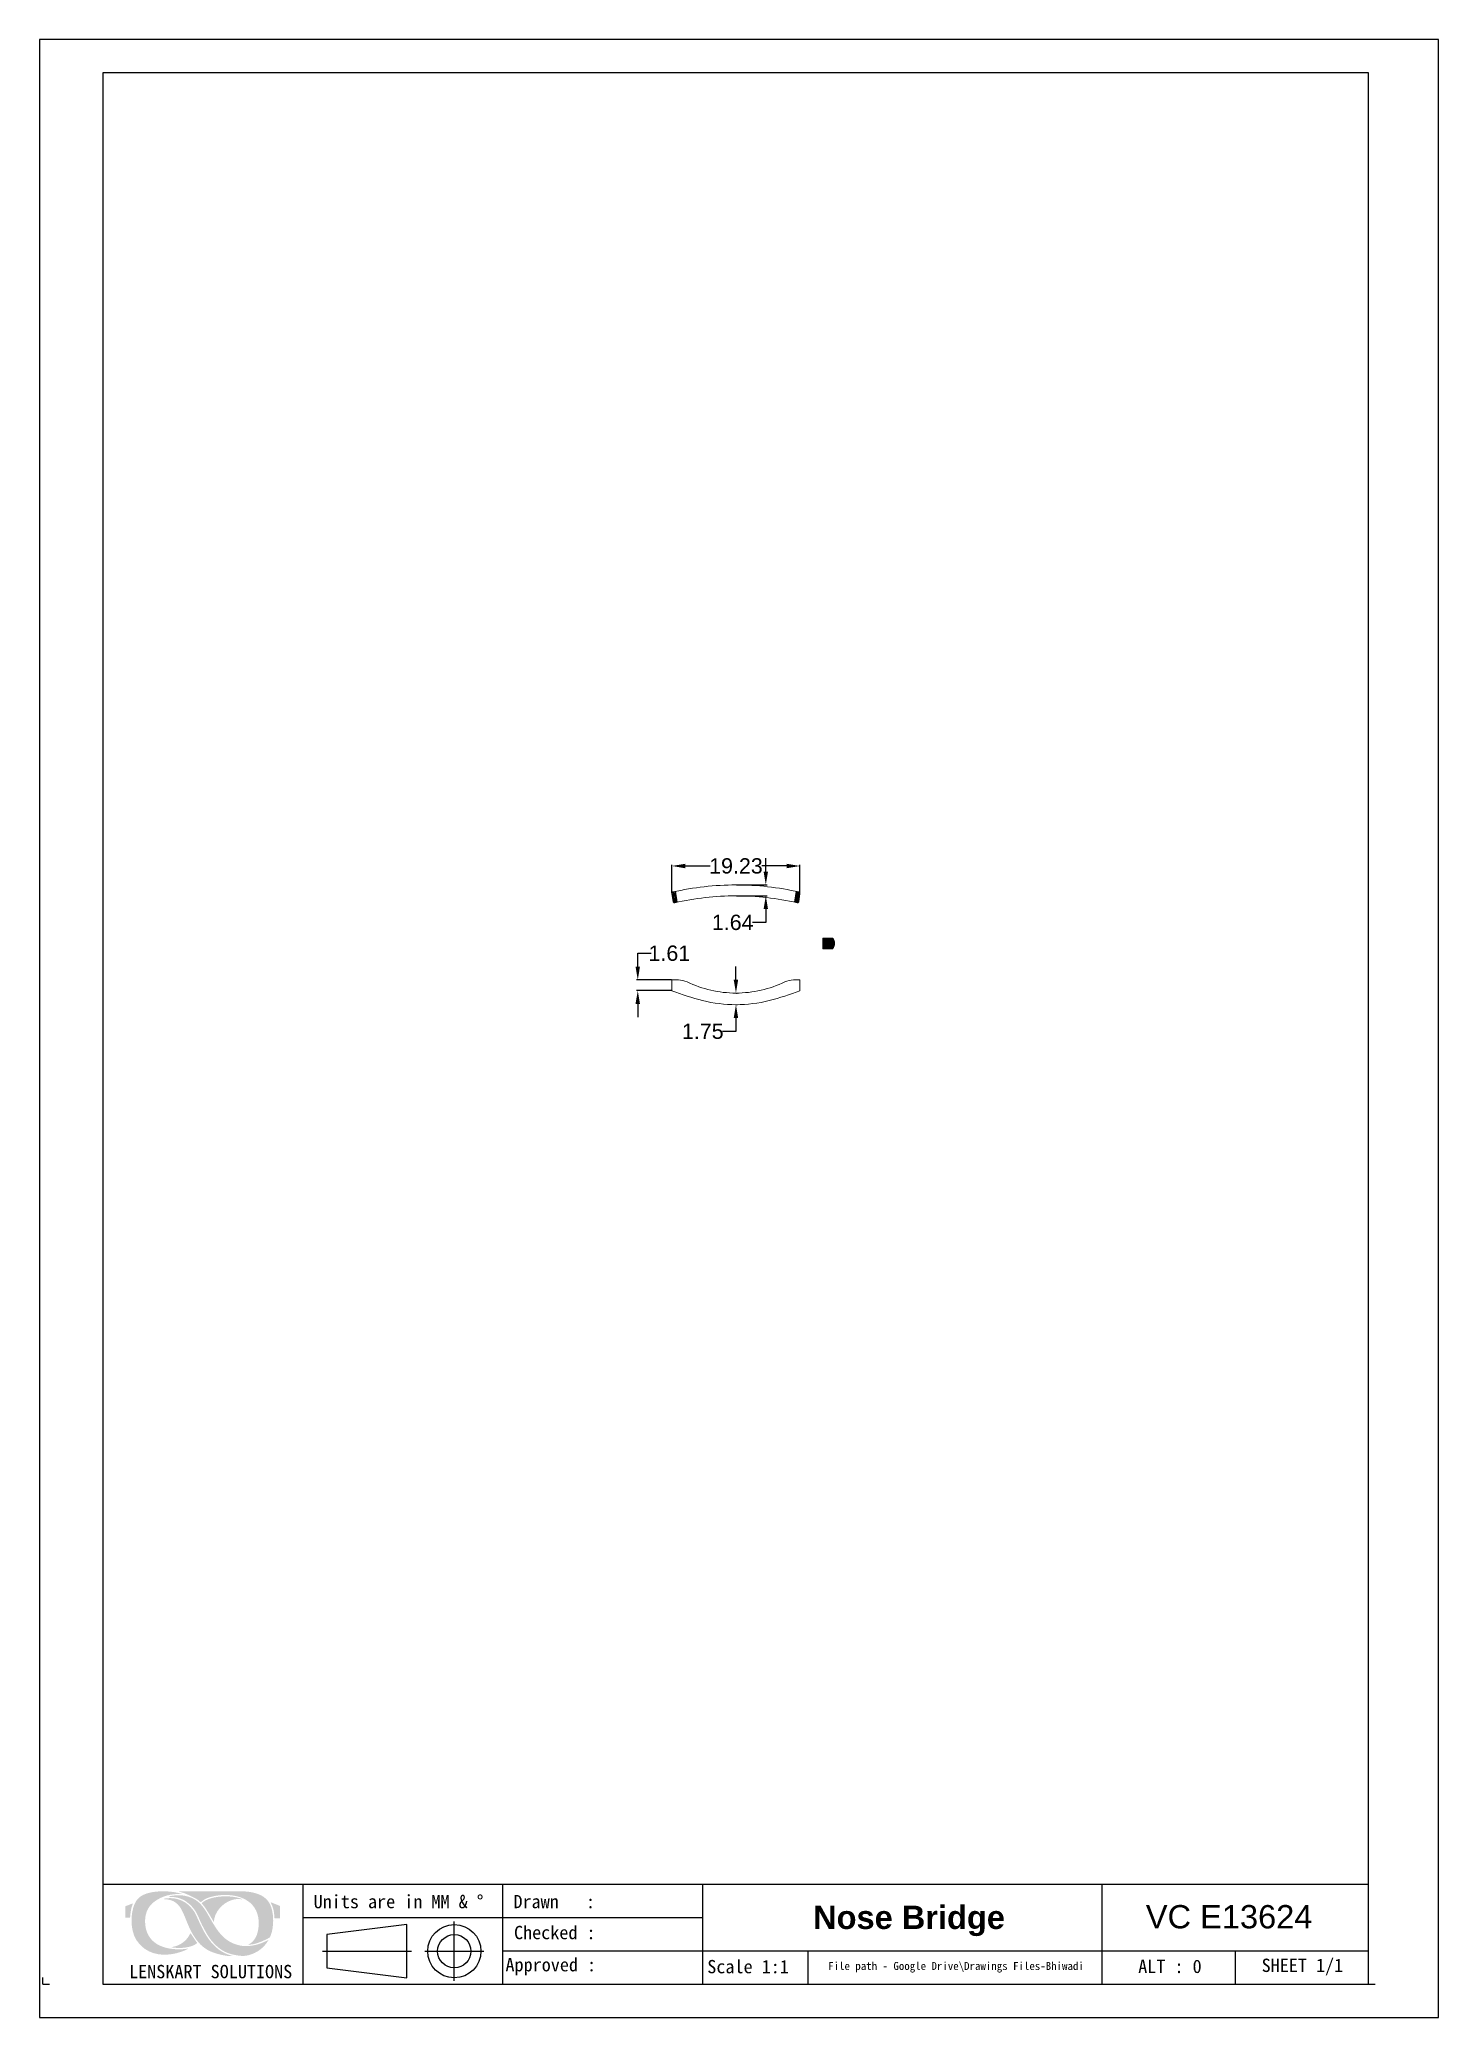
# Model space of a CAD drawing. Header units: millimetres. Extents: x 2034 to 2244, y 1169 to 1466.
import ezdxf

# ---------------------------------------------------------------- set-up
doc = ezdxf.new("R2010")
doc.units = ezdxf.units.MM
doc.layers.add('2', color=1, linetype='Continuous')
doc.layers.add('图框-线条', color=7, linetype='Continuous')
doc.layers.add('绘图层', color=7, linetype='Continuous', lineweight=15)
doc.styles.get("Standard").update_dxf_attribs({"font": 'arial.ttf'})
doc.styles.add('宋体', font='SimSun.ttf')
doc.dimstyles.new('Standard$0', dxfattribs={"dimtxt": 2.3, "dimasz": 2, "dimexe": 1, "dimexo": 1, "dimgap": 1, "dimtad": 0, "dimtih": 1, "dimtoh": 1, "dimdec": 1, "dimzin": 0, "dimdsep": 46, "dimtxsty": 'Standard', "dimcen": 0, "dimclrd": 4, "dimclre": 4, "dimclrt": 4, "dimadec": 1, "dimazin": 0, "dimtfac": 1, "dimtdec": 1, "dimtofl": 0, "dimtmove": 0, "dimatfit": 0, "dimfxl": 1, "dimtolj": 1, "dimtzin": 0, "dimarcsym": 0})

# ---------------------------------------------------------------- blocks, each defined once
blk = doc.blocks.new('*D6')
at = {"color": 0, "lineweight": -2, "transparency": 16777216}
for p, q in [((2128.91, 1338.32), (2128.91, 1342.54)), ((2148.14, 1338.32), (2148.14, 1342.54)), ((2130.91, 1342.36), (2134.67, 1342.36)), ((2146.14, 1342.36), (2142.39, 1342.36))]:
    blk.add_line(p, q, dxfattribs=at)
at = {"color": 0, "transparency": 16777216}
for points in [[(2130.91, 1342.69), (2130.91, 1342.02), (2128.91, 1342.36)], [(2146.14, 1342.69), (2146.14, 1342.02), (2148.14, 1342.36)]]:
    blk.add_solid(points, dxfattribs=at)
at = {"layer": 'Defpoints', "color": 0, "transparency": 16777216}
for p in [(2148.14, 1342.36), (2128.91, 1338.26), (2148.14, 1338.26)]:
    blk.add_point(p, dxfattribs=at)
at = {"color": 0, "lineweight": 9, "transparency": 16777216, "insert": (2138.53, 1342.36), "char_height": 2.3, "attachment_point": 5}
blk.add_mtext('\\A1;19.23', dxfattribs=at)
blk = doc.blocks.new('*D7')
at = {"color": 0, "lineweight": -2, "transparency": 16777216}
for p, q in [((2143.01, 1341.52), (2143.01, 1343.52)), ((2138.59, 1339.52), (2143.19, 1339.52)), ((2138.59, 1337.88), (2143.19, 1337.88)), ((2143.01, 1333.88), (2141.01, 1333.88)), ((2143.01, 1335.88), (2143.01, 1333.88))]:
    blk.add_line(p, q, dxfattribs=at)
at = {"color": 0, "transparency": 16777216}
for points in [[(2142.68, 1341.52), (2143.34, 1341.52), (2143.01, 1339.52)], [(2142.68, 1335.88), (2143.34, 1335.88), (2143.01, 1337.88)]]:
    blk.add_solid(points, dxfattribs=at)
at = {"layer": 'Defpoints', "color": 0, "transparency": 16777216}
for p in [(2138.53, 1339.52), (2138.53, 1337.88), (2143.01, 1337.88)]:
    blk.add_point(p, dxfattribs=at)
at = {"color": 0, "lineweight": 9, "transparency": 16777216, "insert": (2138.04, 1333.88), "char_height": 2.3, "attachment_point": 5}
blk.add_mtext('\\A1;1.64', dxfattribs=at)
blk = doc.blocks.new('*D8')
at = {"color": 0, "lineweight": -2, "transparency": 16777216}
for p, q in [((2123.79, 1327.25), (2123.79, 1329.25)), ((2123.79, 1329.25), (2125.79, 1329.25)), ((2128.85, 1325.25), (2123.61, 1325.25)), ((2128.85, 1323.64), (2123.61, 1323.64)), ((2123.79, 1321.64), (2123.79, 1319.64))]:
    blk.add_line(p, q, dxfattribs=at)
at = {"color": 0, "transparency": 16777216}
for points in [[(2123.45, 1327.25), (2124.12, 1327.25), (2123.79, 1325.25)], [(2123.45, 1321.64), (2124.12, 1321.64), (2123.79, 1323.64)]]:
    blk.add_solid(points, dxfattribs=at)
at = {"layer": 'Defpoints', "color": 0, "transparency": 16777216}
for p in [(2123.79, 1325.25), (2128.91, 1325.25), (2128.91, 1323.64)]:
    blk.add_point(p, dxfattribs=at)
at = {"color": 0, "lineweight": 9, "transparency": 16777216, "insert": (2128.53, 1329.25), "char_height": 2.3, "attachment_point": 5}
blk.add_mtext('\\A1;1.61', dxfattribs=at)
blk = doc.blocks.new('*D9')
at = {"color": 0, "lineweight": -2, "transparency": 16777216}
for p, q in [((2138.53, 1325.28), (2138.53, 1327.28)), ((2138.59, 1323.28), (2138.71, 1323.28)), ((2138.53, 1319.53), (2138.53, 1317.53)), ((2138.59, 1321.53), (2138.71, 1321.53)), ((2138.53, 1317.53), (2136.53, 1317.53))]:
    blk.add_line(p, q, dxfattribs=at)
at = {"color": 0, "transparency": 16777216}
for points in [[(2138.19, 1325.28), (2138.86, 1325.28), (2138.53, 1323.28)], [(2138.19, 1319.53), (2138.86, 1319.53), (2138.53, 1321.53)]]:
    blk.add_solid(points, dxfattribs=at)
at = {"layer": 'Defpoints', "color": 0, "transparency": 16777216}
for p in [(2138.53, 1323.28), (2138.53, 1321.53), (2138.53, 1321.53)]:
    blk.add_point(p, dxfattribs=at)
at = {"color": 0, "lineweight": 9, "transparency": 16777216, "insert": (2133.55, 1317.53), "char_height": 2.3, "attachment_point": 5}
blk.add_mtext('\\A1;1.75', dxfattribs=at)
blk = doc.blocks.new('rvtb')
at = {"layer": '图框-线条', "lineweight": 0, "ltscale": 0.1}
h = blk.add_hatch(color=252, dxfattribs=at)
edge = h.paths.add_edge_path()
edge.add_spline(control_points=[(1825.61, 1529.73), (1825.61, 1529.73), (1825.61, 1528.02), (1825.61, 1528.02), (1825.61, 1528.02), (1825.61, 1528.02), (1826.32, 1528.02), (1826.32, 1528.02), (1826.32, 1528.02), (1826.38, 1528.42), (1826.38, 1528.77), (1826.46, 1529.17), (1826.46, 1529.17), (1826.53, 1529.52), (1826.64, 1529.87), (1826.76, 1530.17), (1826.76, 1530.17), (1826.76, 1530.17), (1825.61, 1529.73), (1825.61, 1529.73)], knot_values=[0, 0, 0, 0, 0.166667, 0.166667, 0.166667, 0.166677, 0.333333, 0.333333, 0.333333, 0.333343, 0.5, 0.5, 0.5, 0.50001, 0.666667, 0.666667, 0.666667, 0.666677, 1, 1, 1, 1], degree=3, periodic=0)
edge = h.paths.add_edge_path()
edge.add_spline(control_points=[(1848.01, 1527.94), (1848.01, 1527.94), (1848.82, 1527.94), (1848.82, 1527.94), (1848.82, 1527.94), (1848.82, 1527.94), (1848.82, 1529.79), (1848.82, 1529.79), (1848.82, 1529.79), (1848.82, 1529.79), (1847.41, 1530.35), (1847.41, 1530.35), (1847.41, 1530.35), (1847.56, 1529.99), (1847.72, 1529.73), (1847.83, 1529.29), (1847.83, 1529.29), (1847.94, 1528.83), (1847.97, 1528.43), (1848.01, 1527.94)], knot_values=[0, 0, 0, 0, 0.166667, 0.166667, 0.166667, 0.166677, 0.333333, 0.333333, 0.333333, 0.333343, 0.5, 0.5, 0.5, 0.50001, 0.666667, 0.666667, 0.666667, 0.666677, 1, 1, 1, 1], degree=3, periodic=0)
edge = h.paths.add_edge_path(flags=17)
edge.add_spline(control_points=[(1832.53, 1523.6), (1832.66, 1523.49), (1833.49, 1523.48), (1833.63, 1523.47), (1833.63, 1523.47), (1834.51, 1523.45), (1835.83, 1523.66), (1836.41, 1524.22), (1836.41, 1524.22), (1836.35, 1524.3), (1836.32, 1524.33), (1836.27, 1524.4), (1836.27, 1524.4), (1836.27, 1524.4), (1835.4, 1525.69), (1835.4, 1525.69), (1835.4, 1525.69), (1835.19, 1525.43), (1835.09, 1524.93), (1834.29, 1524.32), (1834.29, 1524.32), (1833.82, 1523.95), (1833.26, 1523.7), (1832.53, 1523.6)], knot_values=[0, 0, 0, 0, 0.142857, 0.142857, 0.142857, 0.142867, 0.285714, 0.285714, 0.285714, 0.285724, 0.428571, 0.428571, 0.428571, 0.428581, 0.571429, 0.571429, 0.571429, 0.571439, 0.714286, 0.714286, 0.714286, 0.714296, 1, 1, 1, 1], degree=3, periodic=0)
edge = h.paths.add_edge_path(flags=17)
edge.add_spline(control_points=[(1837.08, 1530.18), (1837.13, 1530.09), (1837.14, 1530.1), (1837.2, 1530.03), (1837.2, 1530.03), (1837.85, 1529.29), (1838.78, 1527.5), (1838.9, 1527.37), (1838.9, 1527.37), (1838.96, 1528.87), (1840.21, 1530.18), (1841.45, 1530.61), (1841.45, 1530.61), (1842.1, 1530.84), (1842.45, 1530.85), (1843.17, 1530.78), (1843.17, 1530.78), (1842.93, 1530.97), (1841.92, 1531.14), (1841.67, 1531.17), (1841.67, 1531.17), (1840.46, 1531.31), (1838.7, 1531.19), (1837.62, 1530.59), (1837.62, 1530.59), (1837.45, 1530.49), (1837.14, 1530.3), (1837.08, 1530.18)], knot_values=[0, 0, 0, 0, 0.125, 0.125, 0.125, 0.12501, 0.25, 0.25, 0.25, 0.25001, 0.375, 0.375, 0.375, 0.37501, 0.5, 0.5, 0.5, 0.50001, 0.625, 0.625, 0.625, 0.62501, 0.75, 0.75, 0.75, 0.75001, 1, 1, 1, 1], degree=3, periodic=0)
edge = h.paths.add_edge_path()
edge.add_spline(control_points=[(1836.5, 1527.82), (1836.09, 1528.74), (1835.97, 1529), (1835.33, 1529.68), (1835.33, 1529.68), (1834.45, 1530.63), (1833.11, 1531.1), (1831.78, 1530.92), (1831.78, 1530.92), (1831.69, 1530.91), (1831.62, 1530.89), (1831.53, 1530.88), (1831.53, 1530.88), (1831.53, 1530.88), (1831.3, 1530.81), (1831.3, 1530.81), (1831.3, 1530.81), (1832.07, 1530.77), (1832.66, 1530.66), (1833.17, 1530.27), (1833.17, 1530.27), (1833.68, 1529.89), (1833.87, 1529.59), (1834.2, 1528.92), (1834.2, 1528.92), (1834.73, 1527.84), (1835.08, 1526.63), (1835.68, 1525.63), (1835.68, 1525.63), (1836.31, 1524.56), (1836.92, 1523.78), (1837.98, 1523.16), (1837.98, 1523.16), (1838.84, 1522.66), (1840.63, 1522.19), (1841.82, 1522.24), (1841.82, 1522.24), (1841.68, 1522.31), (1841.5, 1522.33), (1841.34, 1522.38), (1841.34, 1522.38), (1839.13, 1523.05), (1837.85, 1524.93), (1836.88, 1526.99), (1836.88, 1526.99), (1836.75, 1527.27), (1836.63, 1527.54), (1836.5, 1527.82)], knot_values=[0, 0, 0, 0, 0.076923, 0.076923, 0.076923, 0.076933, 0.153846, 0.153846, 0.153846, 0.153856, 0.230769, 0.230769, 0.230769, 0.230779, 0.307692, 0.307692, 0.307692, 0.307702, 0.384615, 0.384615, 0.384615, 0.384625, 0.461538, 0.461538, 0.461538, 0.461548, 0.538462, 0.538462, 0.538462, 0.538472, 0.615385, 0.615385, 0.615385, 0.615395, 0.692308, 0.692308, 0.692308, 0.692318, 0.769231, 0.769231, 0.769231, 0.769241, 0.846154, 0.846154, 0.846154, 0.846164, 1, 1, 1, 1], degree=3, periodic=0)
edge = h.paths.add_edge_path()
edge.add_spline(control_points=[(1847.12, 1524.68), (1847.09, 1524.67), (1846.27, 1524.28), (1846.1, 1524.22), (1846.1, 1524.22), (1845.75, 1524.08), (1845.33, 1523.95), (1844.94, 1523.88), (1844.94, 1523.88), (1843.97, 1523.69), (1843.25, 1523.69), (1842.32, 1523.97), (1842.32, 1523.97), (1840.74, 1524.43), (1839.81, 1525.54), (1839.07, 1526.7), (1839.07, 1526.7), (1837.74, 1528.75), (1837.21, 1530.74), (1834.66, 1531.28), (1834.66, 1531.28), (1834.23, 1531.38), (1833.72, 1531.41), (1833.26, 1531.38), (1833.26, 1531.38), (1832.96, 1531.35), (1832.24, 1531.28), (1832.02, 1531.15), (1832.02, 1531.15), (1833.14, 1531.17), (1834.02, 1530.96), (1834.82, 1530.39), (1834.82, 1530.39), (1836.47, 1529.2), (1836.52, 1527.96), (1837.39, 1526.42), (1837.39, 1526.42), (1837.8, 1525.68), (1838.1, 1525.1), (1838.67, 1524.43), (1838.67, 1524.43), (1839.86, 1523.04), (1841.12, 1522.43), (1843.06, 1522.28), (1843.06, 1522.28), (1844, 1522.22), (1844.94, 1522.63), (1845.56, 1523.02), (1845.56, 1523.02), (1845.99, 1523.29), (1846.33, 1523.62), (1846.65, 1523.99), (1846.65, 1523.99), (1846.81, 1524.18), (1846.99, 1524.47), (1847.12, 1524.68)], knot_values=[0, 0, 0, 0, 0.066667, 0.066667, 0.066667, 0.066677, 0.133333, 0.133333, 0.133333, 0.133343, 0.2, 0.2, 0.2, 0.20001, 0.266667, 0.266667, 0.266667, 0.266677, 0.333333, 0.333333, 0.333333, 0.333343, 0.4, 0.4, 0.4, 0.40001, 0.466667, 0.466667, 0.466667, 0.466677, 0.533333, 0.533333, 0.533333, 0.533343, 0.6, 0.6, 0.6, 0.60001, 0.666667, 0.666667, 0.666667, 0.666677, 0.733333, 0.733333, 0.733333, 0.733343, 0.8, 0.8, 0.8, 0.80001, 0.866667, 0.866667, 0.866667, 0.866677, 1, 1, 1, 1], degree=3, periodic=0)
edge = h.paths.add_edge_path()
edge.add_spline(control_points=[(1836.93, 1530.34), (1837.49, 1530.77), (1837.65, 1530.91), (1838.47, 1531.14), (1838.47, 1531.14), (1840.34, 1531.66), (1842.75, 1531.53), (1844.22, 1530.37), (1844.22, 1530.37), (1845.02, 1529.74), (1845.68, 1528.64), (1845.64, 1527.09), (1845.64, 1527.09), (1845.61, 1525.95), (1845.33, 1524.84), (1844.43, 1524.18), (1844.43, 1524.18), (1844.37, 1524.14), (1844.12, 1523.99), (1844.06, 1523.97), (1844.06, 1523.97), (1844.95, 1523.91), (1846.34, 1524.52), (1847.08, 1524.93), (1847.08, 1524.93), (1847.36, 1525.09), (1847.33, 1525.06), (1847.45, 1525.38), (1847.45, 1525.38), (1847.91, 1526.64), (1847.93, 1528.39), (1847.5, 1529.62), (1847.5, 1529.62), (1847.31, 1530.19), (1847.09, 1530.48), (1846.73, 1530.85), (1846.73, 1530.85), (1845.97, 1531.61), (1844.45, 1531.96), (1843.36, 1531.96), (1843.36, 1531.96), (1840.14, 1531.96), (1836.83, 1532), (1833.62, 1531.96), (1833.62, 1531.96), (1833.86, 1531.86), (1834.27, 1531.77), (1834.54, 1531.67), (1834.54, 1531.67), (1834.81, 1531.57), (1835.99, 1531.01), (1836.23, 1530.87), (1836.23, 1530.87), (1836.55, 1530.68), (1836.87, 1530.37), (1836.93, 1530.34)], knot_values=[0, 0, 0, 0, 0.066667, 0.066667, 0.066667, 0.066677, 0.133333, 0.133333, 0.133333, 0.133343, 0.2, 0.2, 0.2, 0.20001, 0.266667, 0.266667, 0.266667, 0.266677, 0.333333, 0.333333, 0.333333, 0.333343, 0.4, 0.4, 0.4, 0.40001, 0.466667, 0.466667, 0.466667, 0.466677, 0.533333, 0.533333, 0.533333, 0.533343, 0.6, 0.6, 0.6, 0.60001, 0.666667, 0.666667, 0.666667, 0.666677, 0.733333, 0.733333, 0.733333, 0.733343, 0.8, 0.8, 0.8, 0.80001, 0.866667, 0.866667, 0.866667, 0.866677, 1, 1, 1, 1], degree=3, periodic=0)
edge = h.paths.add_edge_path()
edge.add_spline(control_points=[(1835.15, 1523.38), (1835.01, 1523.39), (1834.74, 1523.33), (1834.58, 1523.31), (1834.58, 1523.31), (1832.01, 1523.08), (1828.97, 1523.75), (1828.61, 1526.9), (1828.61, 1526.9), (1828.44, 1528.36), (1828.89, 1529.69), (1830.07, 1530.5), (1830.07, 1530.5), (1831.24, 1531.3), (1832.42, 1531.62), (1834.15, 1531.57), (1834.15, 1531.57), (1834.15, 1531.57), (1833.45, 1531.76), (1833.45, 1531.76), (1833.45, 1531.76), (1831.92, 1532.09), (1829.64, 1532.1), (1828.29, 1531.43), (1828.29, 1531.43), (1827.52, 1531.05), (1827.1, 1530.49), (1826.81, 1529.54), (1826.81, 1529.54), (1826.31, 1527.91), (1826.45, 1525.42), (1827.67, 1524.14), (1827.67, 1524.14), (1827.83, 1523.97), (1827.9, 1523.86), (1828.09, 1523.71), (1828.09, 1523.71), (1828.28, 1523.56), (1828.31, 1523.5), (1828.55, 1523.33), (1828.55, 1523.33), (1830.13, 1522.22), (1832.18, 1522.28), (1833.98, 1522.89), (1833.98, 1522.89), (1834.2, 1522.96), (1834.4, 1523.04), (1834.59, 1523.12), (1834.59, 1523.12), (1834.71, 1523.17), (1835.08, 1523.37), (1835.15, 1523.38)], knot_values=[0, 0, 0, 0, 0.071429, 0.071429, 0.071429, 0.071439, 0.142857, 0.142857, 0.142857, 0.142867, 0.214286, 0.214286, 0.214286, 0.214296, 0.285714, 0.285714, 0.285714, 0.285724, 0.357143, 0.357143, 0.357143, 0.357153, 0.428571, 0.428571, 0.428571, 0.428581, 0.5, 0.5, 0.5, 0.50001, 0.571429, 0.571429, 0.571429, 0.571439, 0.642857, 0.642857, 0.642857, 0.642867, 0.714286, 0.714286, 0.714286, 0.714296, 0.785714, 0.785714, 0.785714, 0.785724, 0.857143, 0.857143, 0.857143, 0.857153, 1, 1, 1, 1], degree=3, periodic=0)
for p, q in [((1822.25, 1533.04), (2012.25, 1533.04)), ((1852.25, 1533.04), (1852.25, 1518.04)), ((1882.25, 1533.04), (1882.25, 1518.04)), ((1912.25, 1533.04), (1912.25, 1518.04)), ((1972.25, 1518.04), (1972.25, 1533.04)), ((1852.25, 1528.04), (1912.25, 1528.04)), ((1875, 1518.53), (1875, 1527.42)), ((1855.19, 1522.98), (1868.58, 1522.98)), ((1870.56, 1522.98), (1879.44, 1522.98)), ((1882.25, 1523.04), (2012.25, 1523.04)), ((1928.09, 1523.02), (1928.09, 1518.02)), ((1992.25, 1518.04), (1992.25, 1523.04)), ((1813.22, 1518.04), (1813.22, 1519.04)), ((1813.22, 1518.04), (1814.22, 1518.04)), ((1822.25, 1518.04), (2013.22, 1518.04))]:
    blk.add_line(p, q)
for points in [[(1812.74, 1513.04), (2022.74, 1513.04), (2022.74, 1810.04), (1812.74, 1810.04)], [(1855.85, 1520.48), (1867.85, 1518.98), (1867.85, 1526.98), (1855.85, 1525.48)]]:
    blk.add_lwpolyline(points, close=True)
blk.add_lwpolyline([(2012.25, 1518.04), (2012.25, 1805.04), (1822.25, 1805.04), (1822.25, 1518.04)])
for radius in [4, 2.5]:
    blk.add_circle((1875, 1522.98), radius)
at = {"layer": '绘图层', "color": 7, "linetype": 'ByBlock', "lineweight": 9, "attachment_point": 5, "style": '宋体'}
for s, insert, char_height, width in [('\\pxql;{\\fNSimSun|b0|i0|c0|p49;Units are in MM & %%D}', (1869.15, 1530.42), 2, 30.5443), ('\\pxql;{\\fNSimSun|b0|i0|c0|p49;Drawn   : }', (1899.15, 1530.42), 2, 30.5443), ('\\pxql;{\\fNSimSun|b0|i0|c0|p49;Checked : }', (1895.41, 1525.77), 2, 22.9015), ('{\\fSimSun|b0|i0|c134|p2;LENSKART SOLUTIONS}', (1838.42, 1519.91), 2, 58.9745), ('\\pxql;{\\fNSimSun|b0|i0|c0|p49;Approved :}', (1894.13, 1520.67), 2, 22.9015), ('\\pxql;{\\fNSimSun|b0|i0|c0|p49;Scale 1:1}', (1924.43, 1520.65), 2, 22.9015), ('\\pxql;{\\fNSimSun|b0|i0|c0|p49;File path - Google Drive\\\\Drawings Files-Bhiwadi}', (1976.07, 1520.57), 1.2, 89.89), ('{\\fNSimSun|b0|i0|c0|p49;ALT : 0}', (1982.43, 1520.69), 2, 17.2791), ('{\\fNSimSun|b0|i0|c0|p49;SHEET 1/1}', (2002.32, 1520.62), 2, 17.2791)]:
    blk.add_mtext(s, dxfattribs=dict(at, insert=insert, char_height=char_height, width=width))

msp = doc.modelspace()

# ---------------------------------------------------------------- hatches: boundary and pattern name
at = {"lineweight": 9}
h = msp.add_hatch(dxfattribs=at)
h.set_pattern_fill('ANSI31', color=1, scale=0.05, style=0)
h.set_pattern_definition([(45, (1045.04592, 645.07262), (-0.112253202, 0.112253202), [])])
edge = h.paths.add_edge_path()
edge.add_line((2129.102, 1336.999), (2128.916, 1338.228))
edge.add_arc((2129.113, 1338.258), 0.2, 102.84831, 188.61905, ccw=False)
edge.add_arc((2138.528, 1296.982), 42.536, 102.28832, 102.84831, ccw=False)
edge.add_line((2129.475, 1338.544), (2129.721, 1336.919))
edge.add_arc((2138.528, 1296.982), 40.896, 102.43567, 102.97617)
edge.add_arc((2129.3, 1337.029), 0.2, 188.61905, 282.97617, ccw=False)
h = msp.add_hatch(dxfattribs=at)
h.set_pattern_fill('ANSI31', color=1, scale=0.05, style=0)
h.set_pattern_definition([(135, (3232.00968, 645.07262), (0.112253202, 0.112253202), [])])
edge = h.paths.add_edge_path()
edge.add_line((2147.953, 1336.999), (2148.14, 1338.228))
edge.add_arc((2147.942, 1338.258), 0.2, 351.38095, 437.15169)
edge.add_arc((2138.528, 1296.982), 42.536, 437.15169, 437.71168)
edge.add_line((2147.581, 1338.544), (2147.335, 1336.919))
edge.add_arc((2138.528, 1296.982), 40.896, 437.02383, 437.56433, ccw=False)
edge.add_arc((2147.756, 1337.029), 0.2, 257.02383, 351.38095)
at = {"layer": '2', "lineweight": 9}
h = msp.add_hatch(dxfattribs=at)
h.set_pattern_fill('ANSI31', color=1, style=0)
h.set_pattern_definition([(45, (-178.82885, 3214.94869), (-0.0883883476, 0.0883883476), [])])
edge = h.paths.add_edge_path()
edge.add_arc((2152.119, 1330.737), 1.217, 318.91425, 401.08575)
edge.add_line((2153.037, 1331.537), (2151.587, 1331.537))
edge.add_line((2151.587, 1331.537), (2151.587, 1329.937))
edge.add_line((2151.587, 1329.937), (2153.037, 1329.937))

# ---------------------------------------------------------------- linework, layer by layer
at = {"color": 0, "lineweight": 9}
for p, q in [((2129.102, 1336.999), (2128.916, 1338.228)), ((2129.721, 1336.919), (2129.475, 1338.544)), ((2147.335, 1336.919), (2147.581, 1338.544)), ((2147.953, 1336.999), (2148.14, 1338.228)), ((2151.587, 1331.537), (2153.037, 1331.537)), ((2151.587, 1329.937), (2151.587, 1331.537)), ((2153.037, 1329.937), (2151.587, 1329.937)), ((2129.883, 1325.248), (2128.913, 1325.248)), ((2128.913, 1323.636), (2128.913, 1325.248)), ((2147.173, 1325.248), (2148.142, 1325.248)), ((2148.142, 1323.636), (2148.142, 1325.248))]:
    msp.add_line(p, q, dxfattribs=at)
for centre, radius, start, end in [((2138.528, 1296.982), 42.536, 90, 102.84831), ((2138.528, 1296.982), 42.536, 77.15169, 90), ((2129.113, 1338.258), 0.2, 102.84831, 188.61905), ((2129.3, 1337.029), 0.2, 188.61905, 282.97617), ((2138.528, 1296.982), 40.896, 90, 102.97617), ((2138.528, 1296.982), 40.896, 77.02383, 90), ((2147.756, 1337.029), 0.2, 257.02383, 351.38095), ((2147.942, 1338.258), 0.2, 351.38095, 77.15169), ((2152.119, 1330.737), 1.217, 318.91425, 41.08575), ((2129.883, 1322.248), 3, 64.34029, 90), ((2138.528, 1340.244), 16.965, 244.34029, 270), ((2138.528, 1340.244), 16.965, 270, 295.65971), ((2147.173, 1322.248), 3, 90, 115.65971), ((2142.662, 1358.46), 37.44, 248.456, 255.88202), ((2138.528, 1342.023), 20.491, 255.88202, 270), ((2138.528, 1342.023), 20.491, 270, 284.11798), ((2134.394, 1358.46), 37.44, 284.11798, 291.544)]:
    msp.add_arc(centre, radius, start, end, dxfattribs=at)

# ---------------------------------------------------------------- block references
msp.add_blockref('rvtb', (221.248, -343.581))

# ---------------------------------------------------------------- texts
at = {"char_height": 3.5, "width": 34.34827, "attachment_point": 5}
for s, insert in [('{\\fArial|b1|i0|c0|p34;Nose Bridge }', (2164.508, 1183.947)), ('VC E13624', (2212.564, 1184.557))]:
    msp.add_mtext(s, dxfattribs=dict(at, insert=insert))

# ---------------------------------------------------------------- dimensions: what is measured, and where the dimension line sits
at = {"color": 3, "lineweight": 9}
dim = msp.add_linear_dim(base=(2148.142, 1342.357), p1=(2128.913, 1338.258), p2=(2148.142, 1338.258), dimstyle='Standard$0', override={"dimasz": 2, "dimexe": 0.18, "dimexo": 0.0625, "dimgap": 0.09, "dimdec": 2, "dimtxsty": 'Standard', "dimcen": 0.09, "dimclrd": 0, "dimclre": 0, "dimclrt": 0, "dimtdec": 2, "dimatfit": 3, "dimfxl": 1.25, "dimarcsym": 0}, dxfattribs=at)
dim.commit()
dim.dimension.update_dxf_attribs({"geometry": '*D6', "text_midpoint": (2138.528, 1342.357)})
dim = msp.add_linear_dim(base=(2143.009, 1337.878), p1=(2138.528, 1339.518), p2=(2138.528, 1337.878), angle=90, dimstyle='Standard$0', override={"dimasz": 2, "dimexe": 0.18, "dimexo": 0.0625, "dimgap": 0.09, "dimdec": 2, "dimtxsty": 'Standard', "dimcen": 0.09, "dimclrd": 0, "dimclre": 0, "dimclrt": 0, "dimtdec": 2, "dimatfit": 3, "dimfxl": 1.25, "dimarcsym": 0}, dxfattribs=at)
dim.commit()
dim.dimension.update_dxf_attribs({"geometry": '*D7', "text_midpoint": (2138.044, 1333.878)})
for p1, p2, distance, picture, middle in [((2128.913, 1323.636), (2128.913, 1325.248), 5.126, '*D8', (2128.534, 1329.248)), ((2138.528, 1323.279), (2138.528, 1321.533), 0, '*D9', (2133.55, 1317.533))]:
    dim = msp.add_aligned_dim(p1=p1, p2=p2, distance=distance, dimstyle='Standard$0', override={"dimasz": 2, "dimexe": 0.18, "dimexo": 0.0625, "dimgap": 0.09, "dimdec": 2, "dimtxsty": 'Standard', "dimcen": 0.09, "dimclrd": 0, "dimclre": 0, "dimclrt": 0, "dimtdec": 2, "dimatfit": 3, "dimfxl": 1.25, "dimarcsym": 0}, dxfattribs=at)
    dim.commit()
    dim.dimension.update_dxf_attribs({"geometry": picture, "text_midpoint": middle})

doc.saveas('drawing.dxf')
